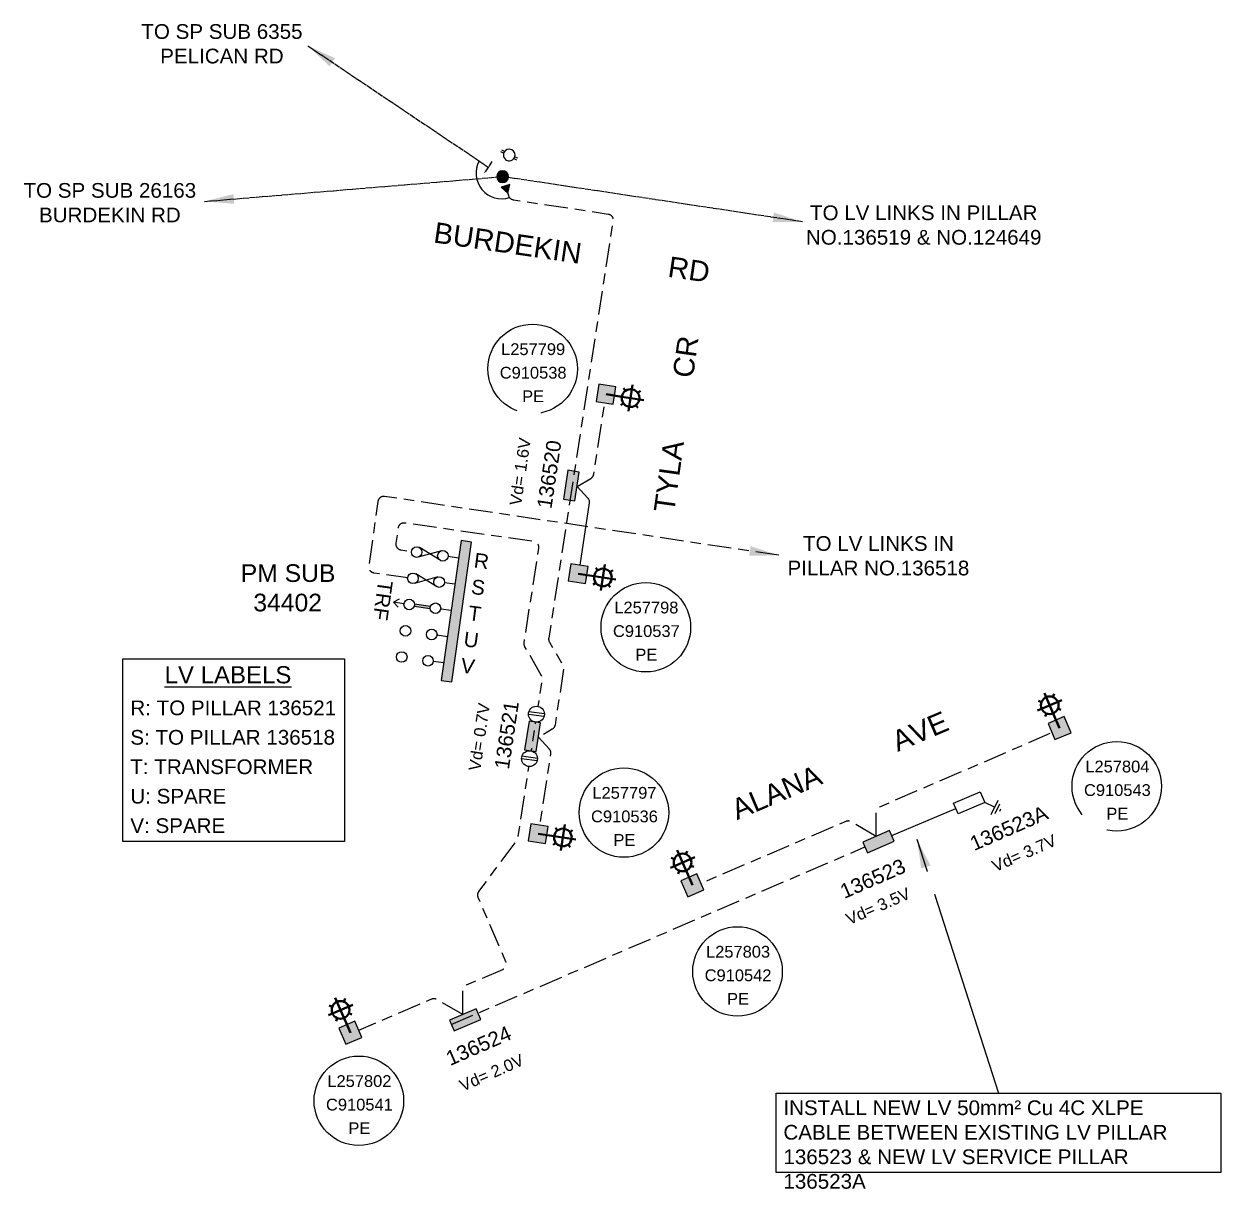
# Model space of a CAD drawing. Header units: metres. Extents: x 302094 to 304730, y 6265242 to 6268907.
# Drawn here: x 302862.3 to 303065.7, y 6265242.1 to 6265441.2 of the extents above; entities that cross this region are included whole.
import ezdxf
from ezdxf.enums import TextEntityAlignment as Align

# ---------------------------------------------------------------- set-up
doc = ezdxf.new("R2010")
doc.units = ezdxf.units.M
doc.linetypes.add('Cable Exist OH', pattern=[1, 1, 0])
doc.linetypes.add('Cable Exist UG', pattern=[8.2, 4, -1.2, 1.8, -1.2])
doc.layers.get('0').update_dxf_attribs({"color": 6})
for name, color, linetype in [('_User Miscellaneous1', 7, 'Continuous'), ('_User Miscellaneous3', 7, 'Continuous'), ('SupportsUG_SP_LV_NEW', 7, 'Continuous')]:
    doc.layers.add(name, color=color, linetype=linetype)
doc.styles.add('ARIAL', font='arial.ttf', dxfattribs={"height": 2})
doc.styles.add('COLUMN_LABEL', font='arial.ttf')
doc.styles.add('iecARIAL', font='arial.ttf', dxfattribs={"height": 2})
doc.styles.add('iecISOCP', font='isocp.shx')
doc.styles.add('POLE_LABEL', font='arial.ttf')
doc.styles.get("Standard").update_dxf_attribs({"font": 'arial.ttf'})
doc.linetypes.add('Cable New UG', pattern='A,7,-0.25,["x",Standard,S=2,R=0,X=0.2,Y=-0.8],-2.1', length=9.35)
doc.dimstyles.new('GISCAD Dim Style', dxfattribs={"dimtxt": 2.5, "dimasz": 3, "dimexe": 1.25, "dimexo": 0.625, "dimtad": 1, "dimtoh": 1, "dimdec": 1, "dimtxsty": 'ARIAL', "dimcen": 2.5, "dimadec": 0, "dimazin": 0, "dimtfac": 1, "dimtdec": 1, "dimtmove": 0, "dimatfit": 3, "dimfxl": 1.25, "dimarcsym": 0})
doc.dimstyles.new('Leader', dxfattribs={"dimtxt": 2.5, "dimasz": 2.5, "dimexe": 1.25, "dimexo": 0, "dimgap": -1.5, "dimtad": 0, "dimtih": 1, "dimtoh": 1, "dimdec": 1, "dimtxsty": 'iecISOCP', "dimcen": 2.5, "dimadec": 0, "dimazin": 0, "dimtfac": 1, "dimtdec": 1, "dimtmove": 0, "dimatfit": 3, "dimfxl": 1, "dimtolj": 1, "dimarcsym": 0})

# ---------------------------------------------------------------- blocks, each defined once
blk = doc.blocks.new('*U68')
blk.add_hatch(color=256).paths.add_polyline_path([(-2.75, 1.4), (-2.42, -0.55), (2.46, 0.27), (2.13, 2.22)])
blk.add_lwpolyline([(-2.42, -0.55), (2.46, 0.27), (2.13, 2.22), (-2.75, 1.4)], close=True)
at = {"style": 'iecARIAL', "flags": 8}
blk.add_attdef('ASSET_NUM', (1.5, 3.5), '', height=2.5, dxfattribs=at)
for tag, p, flags in [('OWNED_BY', (0, -0.2), 9), ('STATE', (0, -0.4), 9), ('SUPPORT_TYPE', (0, -0.6), 9), ('STREETNAME', (0, -1.8), 9), ('SUBURB', (0, -2), 1), ('USAGE', (0, -0.8), 9), ('LEGEND', (0, -1), 9), ('LOCATION', (0, -1.2), 9), ('NOTES', (0, -1.4), 9), ('PARENT', (0, -1.6), 9)]:
    blk.add_attdef(tag, p, '', height=0.2, dxfattribs=dict(flags=flags))
blk = doc.blocks.new('COLUMN_EXT')
blk.add_hatch(color=256).paths.add_polyline_path([(-1.49, 1.48), (-1.49, -1.49), (1.48, -1.49), (1.48, 1.48)])
blk.add_lwpolyline([(-1.49, -1.49), (1.48, -1.49), (1.48, 1.48), (-1.49, 1.48)], close=True)
for tag, height, style, flags, p in [('ASSET_NUM', 2.5, 'COLUMN_LABEL', 8, (2, 2)), ('STRUCTURE_PLANT_NUMBER', 0.2, 'POLE_LABEL', 9, (1.81, 0.03)), ('STREET_CODE', 0.2, 'COLUMN_LABEL', 9, (1.81, -0.2))]:
    blk.add_attdef(tag, text='', height=height, dxfattribs=dict(style=style, flags=flags)).set_placement(p, align=Align.MIDDLE_LEFT)
at = {"flags": 9}
for tag, p in [('COLUMN_TYPE', (1.81, -0.4)), ('OWNED_BY', (1.81, -0.6)), ('STATE', (1.81, -0.8)), ('USAGE', (1.81, -1)), ('STREETNAME', (1.81, -1.6)), ('SUBURB', (1.81, -1.8)), ('LEGEND', (1.81, -1.2)), ('LOCATION', (1.81, -1.4)), ('NOTES', (1.81, -2))]:
    blk.add_attdef(tag, text='', height=0.2, dxfattribs=at).set_placement(p, align=Align.MIDDLE_LEFT)
at = {"flags": 1}
blk.add_attdef('Z', (1.81, -2.35), '', height=0.2, dxfattribs=at)
blk = doc.blocks.new('SL_LANTERN_EXT')
at = {"lineweight": 40}
for p, q in [((0, 1.97), (0, 6.47)), ((-2.25, 4.22), (2.25, 4.22)), ((-1.46, 5.68), (-1.06, 5.28)), ((1.46, 5.68), (1.06, 5.28)), ((-1.46, 2.76), (-1.06, 3.16)), ((0, 0), (0, 2.72)), ((1.46, 2.76), (1.06, 3.16))]:
    blk.add_line(p, q, dxfattribs=at)
blk.add_circle((0, 4.22), 1.5, dxfattribs=at)
at = {"style": 'iecARIAL', "flags": 8}
blk.add_attdef('ASSET_NUM', (1.5, 1.5), '', height=2.5, dxfattribs=at)
for tag, p, height, flags in [('OPERATING_VOLTAGE', (0.98, -1.65), 0.2, 9), ('ORIENTATION', (0.98, -1.85), 0.2, 9), ('OWNED_BY', (0.98, -2.05), 0.2, 9), ('CONSTRUCTED_VOLTAGE', (0.98, -0.65), 0.2, 9), ('CONTROL_TYPE', (0.98, -0.85), 0.2, 9), ('LANTERN_PURPOSE', (0.98, -1.05), 0.2, 9), ('LANTERN_TYPE', (0.98, -1.25), 0.2, 9), ('NO_PHASES', (0.98, -1.45), 0.2, 9), ('LNUMBER', (2.18, -3.25), 2.5, 8), ('STATE', (0.98, -2.25), 0.2, 9), ('USAGE', (0.98, -2.45), 0.2, 9), ('CEXIST', (0.98, -2.65), 0.2, 9), ('CNEW', (0.98, -2.85), 0.2, 9), ('CNUMBER', (0.98, -3.05), 0.2, 9), ('CREMOVE', (0.98, -3.25), 0.2, 9), ('CREPLACE', (0.98, -3.45), 0.2, 9), ('LKINGHEIGHT', (0.98, -3.65), 0.2, 9), ('LBRACKET', (0.98, -3.85), 0.2, 9), ('LBRACKETVOCAB', (0.98, -4.05), 0.2, 9), ('LCATEGORY', (0.98, -4.25), 0.2, 9), ('LCHARGE1', (0.98, -4.45), 0.2, 9), ('LCHARGE1PERCENT', (0.98, -4.65), 0.2, 9), ('LCHARGE2', (0.98, -4.85), 0.2, 9), ('LCHARGE2PERCENT', (0.98, -5.05), 0.2, 9), ('LCHARGE3', (0.98, -5.25), 0.2, 9), ('LCHARGE3PERCENT', (0.98, -5.45), 0.2, 9), ('LEXIST', (0.98, -5.65), 0.2, 9), ('LLAMP', (0.98, -5.85), 0.2, 9), ('LLAMPVOCAB', (0.98, -6.05), 0.2, 9), ('LMAST', (0.98, -6.25), 0.2, 9), ('LMASTVOCAB', (0.98, -6.45), 0.2, 9), ('LNEW', (0.98, -6.65), 0.2, 9), ('LANTNUMBER', (0.98, -6.85), 0.2, 9), ('LOUTREACH', (0.98, -7.25), 0.2, 9), ('LOUTREACHVOCAB', (0.98, -7.45), 0.2, 9), ('LRATECODE', (0.98, -7.65), 0.2, 9), ('LREMOVE', (0.98, -7.85), 0.2, 9), ('LREPLACE', (0.98, -8.05), 0.2, 9), ('LTYPE', (0.98, -8.25), 0.2, 9), ('STREETNAME', (0.98, -9.25), 0.2, 9), ('SUBURB', (0.98, -9.45), 0.2, 1), ('LTYPEVOCAB', (0.98, -8.45), 0.2, 9), ('LEGEND', (0.98, -8.65), 0.2, 9), ('LOCATION', (0.98, -8.85), 0.2, 9), ('NOTES', (0.98, -9.05), 0.2, 9)]:
    blk.add_attdef(tag, p, '', height=height, dxfattribs=dict(flags=flags))
blk = doc.blocks.new('*U73')
for p, q in [((1.06, 0.41), (0.58, 0.3)), ((1.14, 0.09), (0.65, -0.02)), ((2.98, 0.85), (3.46, 0.97)), ((3.05, 0.53), (3.54, 0.64))]:
    blk.add_line(p, q)
blk.add_lwpolyline([(1.09, 0.25, 1), (3.03, 0.7, 1)], format="xyb", close=True)
at = {"flags": 9}
for tag, p in [('ACTUAL_STATUS', (0, 0)), ('CONSTRUCTED_VOLTAGE', (0, -0.2)), ('OPERATING_VOLTAGE', (0, -0.6)), ('ORIENTATION', (0, -0.8)), ('OWNED_BY', (0, -1)), ('STATE', (0, -1.2)), ('SWITCH_TYPE', (0, -1.4)), ('NO_PHASES', (0, -0.4)), ('USAGE', (0, -1.6)), ('LEGEND', (0, -1.8)), ('NOTES', (0, -2))]:
    blk.add_attdef(tag, text='', height=0.2, dxfattribs=at).set_placement(p, align=Align.MIDDLE_LEFT)
at = {"flags": 1}
blk.add_attdef('Z', (0, 0), '', height=0.2, dxfattribs=at)
blk = doc.blocks.new('POLE_EXT')
blk.add_hatch(color=256).paths.add_polyline_path([(-1, 0, 1), (1, 0, 1)])
blk.add_lwpolyline([(-1, 0, 1), (1, 0, 1)], format="xyb", close=True)
for tag, height, flags, p in [('pNumber', 2.5, 8, (-17.84, 2.07)), ('OWNED_BY', 0.2, 9, (1.35, -0.4)), ('SPECIAL_USE', 0.2, 9, (1.35, -0.8)), ('STATE', 0.2, 9, (1.35, -1)), ('cLV', 0.2, 9, (1.35, -1.4)), ('hDepth', 0.2, 9, (1.35, -1.6)), ('hDia', 0.2, 9, (1.35, -1.8)), ('cHV', 0.2, 9, (1.35, -2)), ('PARENT', 0.2, 9, (1.35, -0.6)), ('USAGE', 0.2, 9, (1.35, -1.2)), ('cLinedev', 0.2, 9, (1.35, -3.4)), ('pExisting', 0.2, 9, (1.35, -3.8)), ('LBRACKET', 0.2, 9, (1.35, -2.2)), ('LExisting', 0.2, 9, (1.35, -2.4)), ('LANTNUMBER', 0.2, 9, (1.35, -2.6)), ('LOther', 0.2, 9, (1.35, -2.8)), ('LRemove', 0.2, 9, (1.35, -3)), ('LEGEND', 0.2, 9, (1.35, -3.2)), ('LOCATION', 0.2, 9, (1.35, -3.6)), ('PFNUMBER', 0.2, 9, (1.35, -4)), ('pFooting', 0.2, 9, (1.35, -4.4)), ('pNew', 0.2, 9, (1.35, -4.6)), ('pRelocate', 0.2, 9, (1.35, -5)), ('pRemove', 0.2, 9, (1.35, -5.2)), ('pReplace', 0.2, 9, (1.35, -5.4)), ('pStay', 0.2, 9, (1.35, -5.6)), ('pType', 0.2, 9, (1.35, -5.8)), ('cspan', 0.2, 9, (1.35, -6)), ('STREETNAME', 0.2, 9, (1.35, -6.2)), ('NEWPFNUMBER', 0.2, 9, (1.35, -4.2)), ('SUBURB', 0.2, 9, (1.35, -6.4)), ('OPERATED_BY', 0.2, 9, (1.36, -7.01)), ('NOTES', 0.2, 9, (1.35, -6.6)), ('MAINTAINED_BY', 0.2, 9, (1.36, -6.81))]:
    blk.add_attdef(tag, text='', height=height, dxfattribs=dict(flags=flags)).set_placement(p, align=Align.MIDDLE_LEFT)
at = {"style": 'POLE_LABEL'}
for tag, height, flags, p in [('ASSET_NUM', 2.5, 8, (2, 2)), ('STRUCTURE_PLANT_NUMBER', 0.2, 9, (1.35, 0.03)), ('STREET_CODE', 0.2, 9, (1.35, -0.2))]:
    blk.add_attdef(tag, text='', height=height, dxfattribs=dict(at, flags=flags)).set_placement(p, align=Align.MIDDLE_LEFT)
at = {"flags": 1}
blk.add_attdef('Z', (1.35, -7.33), '', height=0.2, dxfattribs=at)
blk = doc.blocks.new('UGOH_NEW')
blk.add_hatch(color=256).paths.add_polyline_path([(-0.75, 1.7), (0.75, 1.7), (0, 3)])
at = {"color": 1}
blk.add_lwpolyline([(-0.75, 1.7), (0.75, 1.7), (0, 3)], close=True, dxfattribs=at)
for tag, flags, p in [('CONSTRUCTED_VOLTAGE', 9, (1.5, 0)), ('ACTUAL_STATUS', 9, (1.5, -1.6)), ('OPERATING_VOLTAGE', 9, (1.5, -0.2)), ('ORIENTATION', 9, (1.5, -0.4)), ('STATE', 9, (1.5, -0.6)), ('OWNED_BY', 9, (1.5, -1)), ('OPERATED_BY', 9, (1.5, -1.2)), ('TYPE', 1, (1.5, -2)), ('USAGE', 9, (1.5, -0.8)), ('MAINTAINED_BY', 9, (1.5, -1.4)), ('NUMBER_OF_PHASES', 9, (1.5, -1.8))]:
    blk.add_attdef(tag, text='', height=0.2, dxfattribs=dict(flags=flags)).set_placement(p, align=Align.MIDDLE_LEFT)
blk = doc.blocks.new('*U76')
for tag, flags, p in [('ACTUAL_STATUS', 9, (1.5, 0)), ('CONSTRUCTED_VOLTAGE', 9, (1.5, -0.2)), ('OPERATING_VOLTAGE', 9, (1.5, -0.6)), ('ORIENTATION', 9, (1.5, -0.8)), ('STATE', 9, (1.5, -1)), ('SWITCH_TYPE', 9, (1.5, -1.2)), ('OWNED_BY', 9, (1.5, -1.8)), ('OPERATED_BY', 9, (1.5, -2)), ('NO_PHASES', 9, (1.5, -0.4)), ('USAGE', 9, (1.5, -1.4)), ('NOTES', 9, (1.5, -1.6)), ('MAINTAINED_BY', 9, (1.5, -2.2)), ('TYPE', 9, (1.5, -2.6)), ('Z', 1, (1.5, -2.8)), ('NUMBER_OF_PHASES', 9, (1.5, -2.4))]:
    blk.add_attdef(tag, text='', height=0.2, dxfattribs=dict(flags=flags)).set_placement(p, align=Align.MIDDLE_LEFT)
blk.add_wipeout([(-493.82, -40.12), (-494.01, -40.14), (-494.19, -40.17), (-494.37, -40.23), (-494.54, -40.31), (-494.7, -40.41), (-494.84, -40.54), (-494.97, -40.67), (-495.08, -40.83), (-495.17, -40.99), (-495.23, -41.17), (-495.28, -41.35), (-495.3, -41.53), (-495.3, -41.72), (-495.27, -41.91), (-495.22, -42.09), (-495.15, -42.26), (-495.06, -42.43), (-494.95, -42.58), (-494.82, -42.71), (-494.68, -42.83), (-494.52, -42.93), (-494.35, -43.01), (-494.17, -43.07), (-493.98, -43.1), (-493.8, -43.11), (-493.61, -43.1), (-493.42, -43.06), (-493.25, -43), (-493.08, -42.92), (-492.92, -42.82), (-492.78, -42.7), (-492.65, -42.56), (-492.54, -42.41), (-492.45, -42.24), (-492.38, -42.06), (-492.34, -41.88), (-492.32, -41.7), (-492.32, -41.51), (-492.34, -41.32), (-492.39, -41.14), (-492.46, -40.97), (-492.55, -40.8), (-492.67, -40.65), (-492.79, -40.52), (-492.94, -40.4), (-493.1, -40.3), (-493.27, -40.22), (-493.45, -40.17), (-493.63, -40.13)])
for p, q in [((-495.02, -42.5), (-492.95, -40.39)), ((-494.67, -42.85), (-492.59, -40.74))]:
    blk.add_line(p, q)
blk.add_circle((-493.81, -41.62), 1.5)
blk = doc.blocks.new('*U74')
blk.add_wipeout([(1.64, 3.53), (3.77, -0.94), (1.99, -1.79), (-0.15, 2.67)])
at = {"lineweight": -3}
blk.add_lwpolyline([(1.64, 3.53), (3.77, -0.94), (1.99, -1.79), (-0.15, 2.67)], close=True, dxfattribs=at)
for tag, height, flags, p in [('ASSET_NUM', 2.5, 8, (2, 4)), ('STREET_CODE', 0.2, 9, (1.5, 2)), ('OWNED_BY', 0.2, 9, (1.5, 1.8)), ('OPERATED_BY', 0.2, 9, (1.5, 1.6)), ('STATE', 0.2, 9, (1.5, 1.2)), ('SUPPORT_TYPE', 0.2, 9, (1.5, 1)), ('SUBURB', 0.2, 9, (1.5, 0.2)), ('STREETNAME', 0.2, 9, (1.5, 0)), ('MAINTAINED_BY', 0.2, 9, (1.5, 1.4)), ('USAGE', 0.2, 9, (1.5, 0.8)), ('LEGEND', 0.2, 9, (1.5, 0.6)), ('PARENT', 0.2, 9, (1.5, 0.4)), ('Z', 0.2, 1, (1.5, -0.6)), ('LOCATION', 0.2, 9, (1.5, -0.2)), ('NOTES', 0.2, 9, (1.5, -0.4))]:
    blk.add_attdef(tag, text='', height=height, dxfattribs=dict(flags=flags)).set_placement(p, align=Align.MIDDLE_LEFT)
blk = doc.blocks.new('Earth')
for p, q in [((0, -2.04), (0, 0)), ((-1.5, -2.04), (1.5, -2.04)), ((-1, -2.64), (1, -2.64)), ((-0.25, -3.24), (0.25, -3.24))]:
    blk.add_line(p, q)

msp = doc.modelspace()

# ---------------------------------------------------------------- hatches: boundary and pattern name
at = {"layer": '_User Miscellaneous1', "lineweight": 25}
h = msp.add_hatch(color=256, dxfattribs=at)
h.dxf.hatch_style = 1
h.paths.add_polyline_path([(302936.52, 6265353.4), (302933.15, 6265329.65), (302934.94, 6265329.4), (302938.31, 6265353.15)])
msp.add_hatch(color=256, dxfattribs=at).paths.add_polyline_path([(302931.26, 6265341.85, -0.101021), (302931.31, 6265342.21), (302928.61, 6265342.59, -0.101021), (302928.56, 6265342.24)])

# ---------------------------------------------------------------- linework, layer by layer
for p, q in [((302933.19, 6265351.68), (302929.21, 6265350.58)), ((302932.95, 6265350.05), (302929.44, 6265352.21)), ((302936.1, 6265350.44), (302934.32, 6265350.69)), ((302932.55, 6265347.23), (302928.58, 6265346.13)), ((302932.32, 6265345.59), (302928.81, 6265347.76)), ((302935.47, 6265345.98), (302933.69, 6265346.23)), ((302926.82, 6265342.66), (302925.04, 6265342.92)), ((302934.84, 6265341.53), (302933.05, 6265341.78)), ((302934.2, 6265337.07), (302932.42, 6265337.32)), ((302933.57, 6265332.62), (302931.79, 6265332.87)), ((302933.57, 6265332.62), (302931.79, 6265332.87))]:
    msp.add_line(p, q, dxfattribs=at)
msp.add_lwpolyline([(302939.6, 6265417.89, 0.679424), (302944.75, 6265411.67)], format="xyb", dxfattribs=at)
at = {"layer": '_User Miscellaneous1', "linetype": 'Cable Exist OH', "lineweight": 25}
msp.add_lwpolyline([(302941.76, 6265417.79), (302940.51, 6265415.93)], dxfattribs=at)
at = {"layer": '_User Miscellaneous1', "linetype": 'Cable Exist UG', "lineweight": 25, "flags": 128}
for points in [[(302944.05, 6265413.64), (302944.56, 6265412.01, 0.287202), (302945.37, 6265411.31), (302961.48, 6265408.88, -0.41501), (302962.32, 6265407.73), (302951.39, 6265336.81, 0.170761), (302951.51, 6265336.16), (302953.8, 6265332.19, -0.170761), (302953.92, 6265331.54), (302952.46, 6265322.06, -0.22737), (302951.97, 6265321.35), (302949.64, 6265320)], [(302956.21, 6265362.61), (302958.54, 6265363.96, 0.22737), (302959.03, 6265364.67), (302960.9, 6265376.79)], [(302923.53, 6265360.9, 0.414214), (302922.4, 6265360.05), (302920.84, 6265349.07, 0.414214), (302921.69, 6265347.94), (302927.45, 6265347.12)], [(302936.82, 6265272.9), (302936.82, 6265276.99, -0.299803), (302937.42, 6265277.91), (302943.6, 6265280.56, 0.414214), (302944.12, 6265281.87), (302939.43, 6265292.8, -0.26737), (302939.54, 6265293.79), (302946.12, 6265302.64), (302950.31, 6265329.8, 0.170761), (302950.18, 6265330.45), (302947.34, 6265335.38, -0.170761), (302947.22, 6265336.03), (302949.7, 6265352.13, 0.417726), (302948.85, 6265353.27), (302926.93, 6265356.38, 0.414214), (302925.8, 6265355.53), (302925.44, 6265352.96, 0.414214), (302926.29, 6265351.83), (302928.08, 6265351.57)], [(303006.99, 6265303.16), (303006.99, 6265307.26, -0.299803), (303007.59, 6265308.17), (303036.83, 6265320.79)], [(302949.64, 6265320), (302951.46, 6265318.01, -0.22737), (302951.71, 6265317.18), (302949.84, 6265305.07)], [(303006.99, 6265303.16), (303002.71, 6265305.64, 0.236594), (303001.81, 6265305.69), (302977.27, 6265295.18)], [(302936.82, 6265272.9), (302932.41, 6265275.44, 0.236594), (302931.51, 6265275.5), (302919.08, 6265270.16)]]:
    msp.add_lwpolyline(points, format="xyb", dxfattribs=at)
at = {"layer": '_User Miscellaneous1', "lineweight": 25, "flags": 128}
msp.add_lwpolyline([(302956.21, 6265362.61), (302958.03, 6265360.62, -0.22737), (302958.28, 6265359.8), (302956.65, 6265349.24)], format="xyb", dxfattribs=at)
at = {"layer": '_User Miscellaneous1', "lineweight": 25}
for points in [[(302936.52, 6265353.4), (302933.15, 6265329.65), (302934.94, 6265329.4), (302938.31, 6265353.15)], [(302879.11, 6265302.29), (302879.11, 6265333.32), (302916.74, 6265333.32), (302916.74, 6265302.29)]]:
    msp.add_lwpolyline(points, close=True, dxfattribs=at)
msp.add_lwpolyline([(302926.02, 6265343.46), (302925.04, 6265342.92), (302925.83, 6265342.12)], dxfattribs=at)
msp.add_lwpolyline([(302928.56, 6265342.24), (302931.26, 6265341.85, -0.101021), (302931.31, 6265342.21), (302928.61, 6265342.59, -0.101021)], format="xyb", close=True, dxfattribs=at)
at = {"layer": '_User Miscellaneous1', "linetype": 'Cable New UG', "lineweight": 25, "flags": 128}
msp.add_lwpolyline([(303009.62, 6265303.32), (303020.5, 6265307.88)], dxfattribs=at)
at = {"layer": '_User Miscellaneous1', "linetype": 'Cable Exist UG', "lineweight": 25, "flags": 128}
msp.add_lwpolyline([(302934.85, 6265271.2), (303005.07, 6265301.36)], dxfattribs=at)
at = {"layer": '_User Miscellaneous1', "lineweight": 25, "ltscale": 0.7}
for centre in [(302948.66, 6265382.57), (302967.88, 6265338.68), (303047.84, 6265311.67), (302964.16, 6265307.2), (302983.45, 6265280.21), (302919.16, 6265258.24)]:
    msp.add_circle(centre, 7.6, dxfattribs=at)
at = {"layer": '_User Miscellaneous1', "lineweight": 25}
for centre in [(302928.97, 6265351.45), (302933.43, 6265350.82), (302928.34, 6265346.99), (302932.79, 6265346.36), (302927.71, 6265342.54), (302932.16, 6265341.91), (302927.08, 6265338.08), (302931.53, 6265337.45), (302926.44, 6265333.63), (302930.9, 6265332.99)]:
    msp.add_circle(centre, 0.9, dxfattribs=at)

# ---------------------------------------------------------------- block references
for name, p, rotation in [('*U73', (302942.79, 6265419.84), 320.7555432005324), ('UGOH_NEW', (302946.26, 6265412.76), 77.2974456442367), ('COLUMN_EXT', (302961.12, 6265378.26), 261.2383668065945), ('SL_LANTERN_EXT', (302961.12, 6265378.26), 261.2391716009444), ('COLUMN_EXT', (302956.42, 6265347.78), 261.2383668065945), ('SL_LANTERN_EXT', (302956.42, 6265347.78), 261.2391716009444), ('SL_LANTERN_EXT', (303038.12, 6265321.55), 23.33217513967261), ('COLUMN_EXT', (303038.12, 6265321.55), 23.33137034532274), ('COLUMN_EXT', (302949.62, 6265303.61), 261.2383668065945), ('SL_LANTERN_EXT', (302949.62, 6265303.61), 261.2391716009444), ('SL_LANTERN_EXT', (302975.79, 6265294.85), 23.33217513967261), ('COLUMN_EXT', (302975.79, 6265294.85), 23.33137034532274), ('SL_LANTERN_EXT', (302917.72, 6265269.8), 23.33217513967261), ('COLUMN_EXT', (302917.72, 6265269.8), 23.33137034532274)]:
    msp.add_blockref(name, p, dxfattribs=dict(at, rotation=rotation))
msp.add_blockref('POLE_EXT', (302943.56, 6265415.23), dxfattribs=at)
ref = msp.add_blockref('*U68', (302956.07, 6265362.63), dxfattribs=dict(at, rotation=71.64792053131224))
ref.add_attrib('ASSET_NUM', '136520', dxfattribs={"layer": '0', "height": 2.5, "rotation": 81.5, "style": 'iecARIAL'}).set_placement((302952.33, 6265370.41), align=Align.MIDDLE_RIGHT)
ref = msp.add_blockref('*U68', (302949.5, 6265320.02), dxfattribs=dict(at, rotation=71.64792053131224))
ref.add_attrib('ASSET_NUM', '136521', dxfattribs={"layer": '0', "height": 2.5, "rotation": 81.5, "style": 'iecARIAL'}).set_placement((302945.11, 6265326.13), align=Align.MIDDLE_RIGHT)
at = {"layer": '_User Miscellaneous1', "lineweight": 25, "xscale": 0.8999999999999996, "yscale": 0.8999999999999996, "zscale": 0.8999999999999996, "rotation": 63.73864025663536}
msp.add_blockref('Earth', (303025.44, 6265308.92), dxfattribs=at)
at = {"layer": '_User Miscellaneous1', "lineweight": 25}
ref = msp.add_blockref('*U68', (303007.72, 6265301.48), dxfattribs=dict(at, rotation=13.742264117868))
ref.add_attrib('ASSET_NUM', '136523', dxfattribs={"layer": '0', "height": 2.5, "rotation": 23.5943, "style": 'iecARIAL'}).set_placement((303011.75, 6265298.32), align=Align.MIDDLE_RIGHT)
ref = msp.add_blockref('*U68', (302937.55, 6265271.21), dxfattribs=dict(at, rotation=13.742264117868))
ref.add_attrib('ASSET_NUM', '136524', dxfattribs={"layer": '0', "height": 2.5, "rotation": 23.5943, "style": 'iecARIAL'}).set_placement((302944.82, 6265269.94), align=Align.MIDDLE_RIGHT)

# ---------------------------------------------------------------- texts
at = {"layer": '_User Miscellaneous1'}
msp.add_text('BURDEKIN           RD', height=3.5, rotation=351.6644, dxfattribs=at).set_placement((302931.69, 6265404.07))
at = {"layer": '_User Miscellaneous1', "lineweight": 25}
for s, rotation, p in [('TYLA        CR', 82.0506, (302972.68, 6265358.02)), ('ALANA          AVE', 23.0351, (302983.37, 6265305.9))]:
    msp.add_text(s, height=3.5, rotation=rotation, dxfattribs=at).set_placement(p)
at = {"layer": '_User Miscellaneous1', "lineweight": 25, "style": 'ARIAL'}
for s, rotation, p in [('R', 352.5599, (302939.99, 6265349.94)), ('TRF', 261.9246, (302923.23, 6265343.23)), ('S', 352.5599, (302939.41, 6265345.47)), ('T', 352.5599, (302938.82, 6265341.01)), ('U', 352.5599, (302938.24, 6265336.55)), ('V', 352.5599, (302937.66, 6265332.09))]:
    msp.add_text(s, height=2.5, rotation=rotation, dxfattribs=at).set_placement(p, align=Align.MIDDLE_CENTER)
at = {"layer": '_User Miscellaneous1', "lineweight": 25, "char_height": 2.5, "attachment_point": 2, "style": 'ARIAL'}
for s, width, insert in [('TO SP SUB 6355 PELICAN RD', 29.439, (302895.91, 6265441.13)), ('TO SP SUB 26163 BURDEKIN RD ', 46.0455, (302876.88, 6265414.14)), ('TO LV LINKS IN PILLAR NO.136519 & NO.124649 ', 45.4894, (303015.06, 6265410.34)), ('TO LV LINKS IN PILLAR NO.136518 \\P ', 33.1186, (303007.37, 6265354.16))]:
    msp.add_mtext_dynamic_manual_height_columns(s, width=width, gutter_width=17.5, heights=[19.25], dxfattribs=dict(at, insert=insert))
at = {"layer": '_User Miscellaneous1', "lineweight": 25, "char_height": 2, "attachment_point": 5, "line_spacing_factor": 1.2, "style": 'ARIAL'}
for s, insert in [('L257799\\PC910538\\PPE', (302948.75, 6265381.92)), ('L257798\\PC910537\\PPE', (302967.97, 6265338.03)), ('L257804\\PC910543\\PPE', (303047.94, 6265311.02)), ('L257797\\PC910536\\PPE', (302964.25, 6265306.55)), ('L257803\\PC910542\\PPE', (302983.54, 6265279.56)), ('L257802\\PC910541\\PPE', (302919.25, 6265257.59))]:
    msp.add_mtext(s, dxfattribs=dict(at, insert=insert))
at = {"layer": '_User Miscellaneous1', "lineweight": 25, "attachment_point": 1, "bg_fill": 2}
for s, insert, char_height, width in [('\\pi2.5107;PM SUB \\P\\pi4.643;34402 ', (302896.6, 6265349.38), 3, 20.5432), ('INSTALL NEW LV 50{\\fArial|b0|i0|c238|p34;mm² }Cu{\\fArial|b0|i0|c238|p34; }4{\\fArial|b0|i0|c238|p34;C XLPE} CABLE BETWEEN EXISTING LV PILLAR 136523 & NEW LV SERVICE PILLAR 136523A', (302991.24, 6265258.31), 2.5, 73.2232)]:
    msp.add_mtext(s, dxfattribs=dict(at, insert=insert, char_height=char_height, width=width))
at = {"layer": '_User Miscellaneous1', "lineweight": 25, "insert": (302880.36, 6265332.07), "char_height": 2.5, "width": 65.2839, "attachment_point": 1, "line_spacing_factor": 1.2}
msp.add_mtext('      {\\H1.1667x;\\LLV \\fArial|b0|i0|c204|p34;LABEL\\fArial|b0|i0|c0|p34;S\\fArial|b0|i0|c204|p34;\\P\\H0.85714x;\\lR: }TO PILLAR 136521\\PS{\\fArial|b0|i0|c204|p34;: }TO PILLAR 136518\\PT{\\fArial|b0|i0|c204|p34;: }TRANSFORMER\\PU{\\fArial|b0|i0|c204|p34;: }SPARE\\PV{\\fArial|b0|i0|c204|p34;: }SPARE', dxfattribs=at)

# ---------------------------------------------------------------- leaders
at = {"layer": '_User Miscellaneous1', "linetype": 'Cable Exist OH', "lineweight": 25}
for points in [[(302910.5, 6265437.45), (302941.13, 6265416.86)], [(302892.95, 6265411.02), (302943.56, 6265415.23)], [(302994.46, 6265407.56), (302943.56, 6265415.23)]]:
    msp.add_leader(points, dimstyle='GISCAD Dim Style', override={"dimasz": 5, "dimtad": 0, "dimfxl": 0.18}, dxfattribs=at)
at = {"layer": '_User Miscellaneous1', "linetype": 'Cable Exist UG', "lineweight": 25}
msp.add_leader([(302990.49, 6265350.9), (302923.53, 6265360.9)], dimstyle='GISCAD Dim Style', override={"dimasz": 5, "dimtad": 0, "dimfxl": 0.18}, dxfattribs=at)

# ---------------------------------------------------------------- next in the draw order: linework, layer by layer
at = {"layer": '_User Miscellaneous1', "lineweight": 25}
msp.add_lwpolyline([(302989.99, 6265246.06), (302989.99, 6265259.56), (303065.53, 6265259.56), (303065.53, 6265246.06)], close=True, dxfattribs=at)

# ---------------------------------------------------------------- next in the draw order: block references
at = {"layer": '_User Miscellaneous1', "lineweight": 25, "xscale": 0.9000000000000001, "yscale": 0.9000000000000001, "zscale": 0.9000000000000001, "rotation": 126.8803602573025}
for p in [(302652.62, 6265656.93), (302651.45, 6265649.38)]:
    msp.add_blockref('*U76', p, dxfattribs=at)

# ---------------------------------------------------------------- next in the draw order: texts
at = {"layer": '_User Miscellaneous1', "lineweight": 25, "char_height": 2, "width": 24.8624, "attachment_point": 1, "style": 'ARIAL', "bg_fill": 2}
for s, insert, rotation in [('Vd= 1.6V', (302944.72, 6265359.53), 81.7), ('Vd= 0.7V', (302937.78, 6265314.47), 81.7), ('Vd= 2.0V', (302935.98, 6265261.6), 23.7)]:
    msp.add_mtext(s, dxfattribs=dict(at, insert=insert, rotation=rotation))

# ---------------------------------------------------------------- next in the draw order: leaders
at = {"layer": '_User Miscellaneous1', "lineweight": 25}
msp.add_leader([(303013.9, 6265302.71), (303027.76, 6265259.56)], dimstyle='Leader', override={"dimasz": 5, "dimgap": 0.625, "dimtad": 0}, dxfattribs=at)

# ---------------------------------------------------------------- next in the draw order: block references
at = {"layer": 'SupportsUG_SP_LV_NEW'}
ref = msp.add_blockref('*U74', (303021.98, 6265310.7), dxfattribs=dict(at, rotation=267.6117402783406))
ref.add_attrib('ASSET_NUM', '136523A', dxfattribs={"layer": '_User Miscellaneous3', "height": 2.5, "rotation": 23.631, "flags": 8}).set_placement((303023.1, 6265301.77), align=Align.MIDDLE_LEFT)

# ---------------------------------------------------------------- next in the draw order: texts
at = {"layer": '_User Miscellaneous1', "lineweight": 25, "insert": (303001.6, 6265289.9), "char_height": 2, "width": 24.8624, "attachment_point": 1, "rotation": 23.7, "style": 'ARIAL', "bg_fill": 2}
msp.add_mtext('Vd= 3.5V', dxfattribs=at)

# ---------------------------------------------------------------- next in the draw order: texts
at = {"layer": '_User Miscellaneous1', "lineweight": 25, "insert": (303026.4, 6265298.9), "char_height": 2, "width": 24.8624, "attachment_point": 1, "rotation": 23.7, "style": 'ARIAL', "bg_fill": 2}
msp.add_mtext('Vd= 3.7V', dxfattribs=at)

doc.saveas('drawing.dxf')
